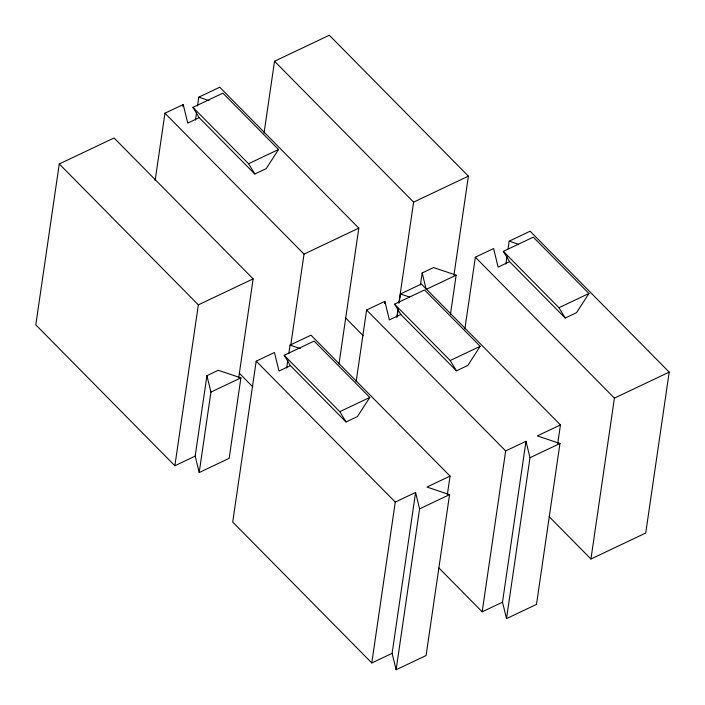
<?xml version="1.0" encoding="UTF-8"?>
<svg xmlns="http://www.w3.org/2000/svg" width="705" height="705" viewBox="0 0 705 705"><rect width="100%" height="100%" fill="white"/><g stroke="black" fill="none" stroke-linecap="round" stroke-linejoin="round"><path stroke-width="1.06" d="M238.695 377.801L253.13 278.872L114.06 137.969L59.273 163.957L35.796 324.846L174.866 465.749L195.188 456.109L206.918 375.668L218.286 370.275L240.899 377.88L229.16 458.321L199.198 472.544L195.188 456.109M155.118 180.612L164.952 113.214L183.221 104.552L187.742 123.093L199.18 117.665L254.805 174.029L266.173 168.636L278.546 149.504L222.912 93.139L192.941 107.354L199.18 117.665M182.895 106.728L183.221 104.552M195.461 120.026L196.572 112.403M197.532 105.873L198.801 97.158L219.74 87.226L358.819 228.129L338.99 364.018M174.866 465.749L198.343 304.86L59.273 163.957M199.198 472.544L210.927 392.095L206.918 375.668M264.067 132.989L274.527 61.238L329.314 35.25L468.393 176.153L453.958 275.082M290.416 365.622L284.185 355.302L314.148 341.088L369.781 397.453L357.409 416.593L346.04 421.978L290.416 365.622L278.977 371.041L274.457 352.5L256.188 361.163L232.72 522.053L371.791 662.956L392.112 653.323L415.58 492.434L395.267 502.075L371.791 662.956M286.706 367.975L287.816 360.352M288.768 353.822L290.037 345.106L310.976 335.175L450.054 476.087L447.358 494.566M290.707 345.432L304.031 254.117L164.952 113.214M356.122 381.775L366.591 310.024L384.851 301.361L389.38 319.903L400.81 314.474L456.443 370.839L467.812 365.446L480.175 346.314L424.551 289.949L394.58 304.163L400.81 314.474M384.533 303.538L384.851 301.361M396.792 317.373L398.061 308.675M398.854 303.247L413.606 202.141L274.527 61.238M397.1 316.836L398.21 309.213M399.162 302.683L400.44 293.967L421.379 284.036L560.449 424.939L557.752 443.419M420.436 284.908L422.18 272.95L433.549 267.565L456.161 275.161L450.451 314.298M450.054 476.087L426.948 487.04L449.561 494.646L426.084 655.535L396.122 669.75L419.59 508.86L415.58 492.434M464.877 328.962L475.346 257.21L493.606 248.548L498.127 267.089L509.565 261.67L565.19 318.025L576.558 312.641L588.931 293.5L533.297 237.144L503.335 251.359L509.565 261.67M505.855 264.023L506.965 256.4M508.076 248.777L509.186 241.163L530.134 231.222L669.204 372.134L645.727 533.024L590.94 559.012L549.221 516.739M505.661 450.927L525.983 441.295L502.506 602.185L482.194 611.817L505.661 450.927L366.591 310.024M560.449 424.939L537.342 435.901L559.955 443.507L536.487 604.397L506.516 618.611L529.993 457.721L525.983 441.295M590.94 559.012L614.416 398.122L475.346 257.21M192.941 107.354L248.574 163.719L278.546 149.504M304.031 254.117L358.819 228.129M413.606 202.141L468.393 176.153M198.343 304.86L253.13 278.872M456.161 275.161L426.19 289.376L422.18 272.95M210.927 392.095L240.899 377.88M284.185 355.302L339.81 411.667L369.781 397.453M503.335 251.359L558.959 307.715L588.931 293.5M394.58 304.163L450.213 360.528L480.175 346.314M614.416 398.122L669.204 372.134M419.59 508.86L449.561 494.646M529.993 457.721L559.955 443.507M198.801 97.158L209.006 100.595M509.186 241.163L518.378 244.247M400.44 293.967L409.623 297.061M290.037 345.106L300.242 348.543M345.318 317.629L363.093 335.633M256.188 361.163L395.267 502.075M438.924 567.983L482.194 611.817M239.603 373.518L252.743 386.825M558.959 307.715L565.19 318.025M450.213 360.528L456.443 370.839M248.574 163.719L254.805 174.029M339.81 411.667L346.04 421.978M502.506 602.185L506.516 618.611M392.112 653.323L396.122 669.75"/></g></svg>
